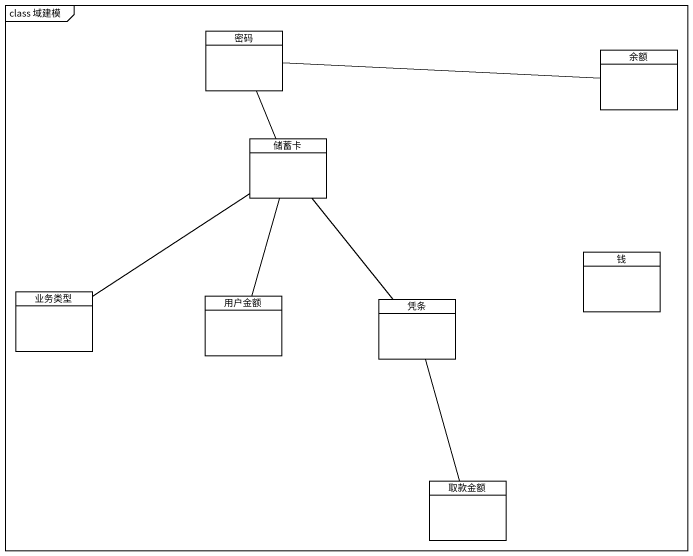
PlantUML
@startuml
mainframe class 域建模
hide circle
hide empty members
class 密码
class 余额
class 储蓄卡
class 钱
class 业务类型
class 用户金额
class 凭条
class 取款金额
密码 -right- 余额
储蓄卡 -up- 密码
储蓄卡 -- 业务类型
储蓄卡 -- 用户金额
储蓄卡 -- 凭条
取款金额 -up- 凭条
@enduml
